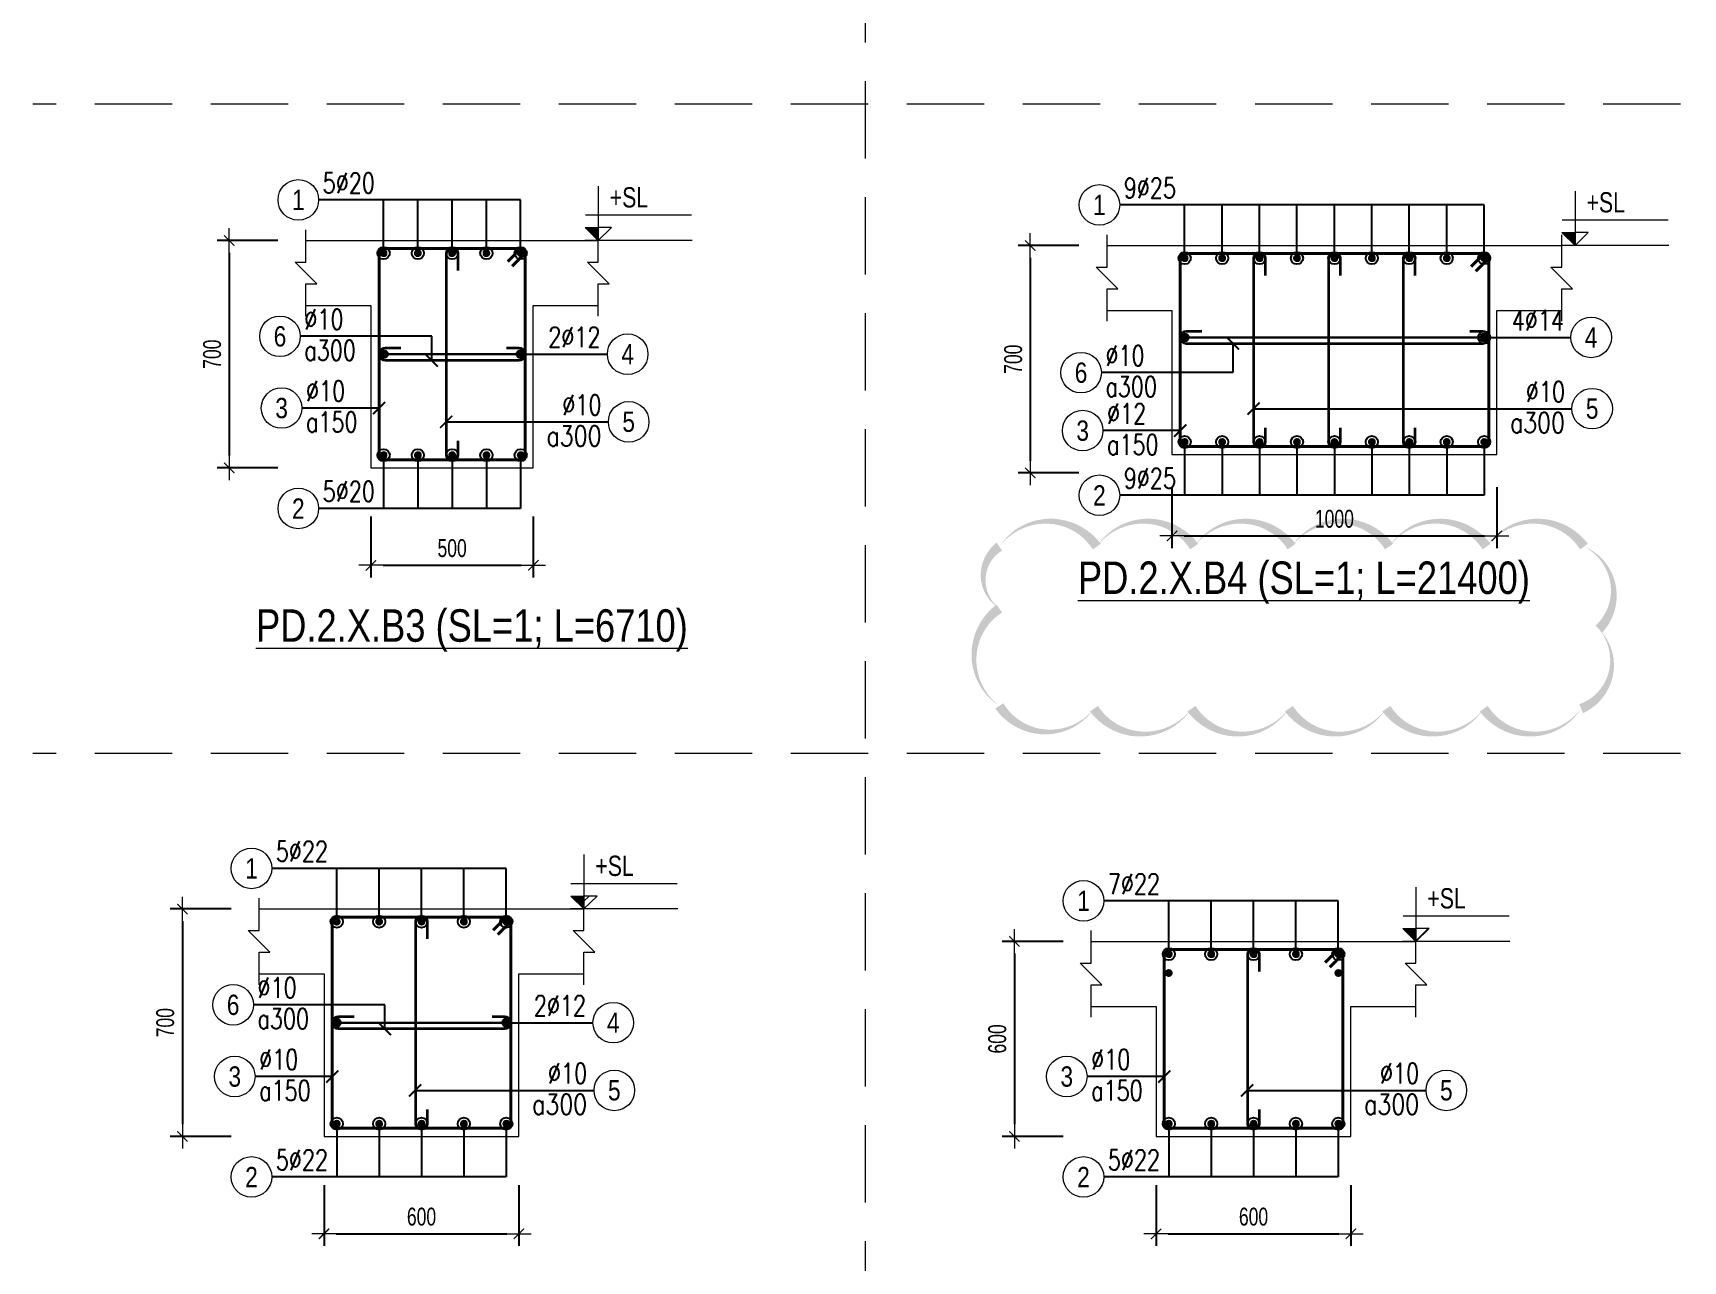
# Model space of a CAD drawing. Header units: millimetres. Extents: x 0 to 264070, y -218202 to 27271.
# Drawn here: x 246139 to 251219, y -173486 to -169704 of the extents above; entities that cross this region are included whole.
import ezdxf
from ezdxf.enums import TextEntityAlignment as Align

# ---------------------------------------------------------------- set-up
doc = ezdxf.new("R2010")
doc.units = ezdxf.units.MM
doc.header["$PDMODE"] = 3
doc.linetypes.add('HIDDEN2', pattern=[4.762499999999999, 3.175, -1.5875])
doc.layers.get('0').update_dxf_attribs({"lineweight": 20})
doc.layers.get('Defpoints').update_dxf_attribs({"color": 151, "lineweight": 9})
doc.layers.add('2020-08-14', color=6, linetype='Continuous', lineweight=20, plot=False)
for name, color, linetype, lineweight in [('NDC_S_ANNO', 7, 'Continuous', 20), ('NDC_S_CONTINUOUS', 3, 'Continuous', 20), ('NDC_S_DIM', 1, 'Continuous', 15), ('NDC_S_HIDDEN', 8, 'HIDDEN2', 13), ('NDC_S_REBAR', 4, 'Continuous', 35), ('NDC_S_STIRRUP', 4, 'Continuous', 40), ('NDC_S_TEXT SYMBOL', 7, 'Continuous', 20), ('NDC_S_THIN LINE', 8, 'Continuous', 9), ('NDC_S_VN TEXT', 7, 'Continuous', 20)]:
    doc.layers.add(name, color=color, linetype=linetype, lineweight=lineweight)
doc.styles.add('ARIAL', font='arial.ttf', dxfattribs={"width": 0.8})
doc.styles.add('NDC_ANNO', font='', dxfattribs={"width": 0.8})
doc.styles.add('NDC_DIM', font='', dxfattribs={"width": 0.75})
doc.styles.add('NDC_EN TXT', font='romans.shx', dxfattribs={"width": 0.8})
doc.styles.get('NDC_ANNO').set_extended_font_data('Dotum')
doc.styles.get('NDC_DIM').set_extended_font_data('Dotum')
doc.dimstyles.new('NDC_dim_25', dxfattribs={"dimscale": 25, "dimtxt": 2.2, "dimasz": 1.5, "dimexe": 1.5, "dimexo": 2.5, "dimgap": 1, "dimtad": 1, "dimdec": 0, "dimzin": 0, "dimdsep": 46, "dimtxsty": 'NDC_DIM', "dimblk": 'DIMMARK', "dimcen": 0.09, "dimdle": 1.2, "dimclrd": 1, "dimclre": 1, "dimclrt": 3, "dimadec": 0, "dimazin": 0, "dimtfac": 1, "dimtdec": 0, "dimtix": 1, "dimtofl": 0, "dimtmove": 0, "dimatfit": 3, "dimfxl": 6, "dimfxlon": 1, "dimtolj": 1, "dimtzin": 0, "dimarcsym": 0})

# ---------------------------------------------------------------- blocks, each defined once
blk = doc.blocks.new('kata_block_THEP')
at = {"layer": 'NDC_S_REBAR', "color": 0}
for p, q in [((-0.5, 0), (0.5, 0)), ((-0.3535533905960619, 0.353553390592424), (0.3535533905960619, -0.353553390592424)), ((0.3535533905960619, 0.353553390592424), (-0.3535533905960619, -0.353553390592424)), ((0, 0.5), (0, -0.5))]:
    blk.add_line(p, q, dxfattribs=at)
at = {"layer": 'NDC_S_REBAR', "color": 0, "const_width": 0.08333333333333334}
blk.add_lwpolyline([(-0.5, -1.818989403545856e-12, 1), (0.5000000000145519, -1.818989403545856e-12, 1), (-0.5, -1.818989403545856e-12, 1)], format="xyb", dxfattribs=at)
blk = doc.blocks.new('DIMMARK')
at = {"layer": 'NDC_S_DIM', "color": 1}
blk.add_line((-1.5, 0), (1, 0), dxfattribs=at)
at = {"layer": 'NDC_S_DIM', "color": 2, "const_width": 0.1}
blk.add_lwpolyline([(-0.4242640687119285, -0.4242640687119285), (0.4242640687119285, 0.4242640687119285)], dxfattribs=at)
blk = doc.blocks.new('*D535')
at = {"layer": 'Defpoints', "color": 0, "transparency": 16777216}
for p in [(247249.4171901359, -170343.3614965153), (246743.4171901359, -171043.3614965153), (247249.4171901359, -171043.3614965153)]:
    blk.add_point(p, dxfattribs=at)
at = {"layer": 'NDC_S_DIM', "color": 1, "lineweight": -2, "transparency": 16777216}
for p, q in [((246893.4171901359, -170343.3614965153), (246705.9171901359, -170343.3614965153)), ((246743.4171901359, -170380.8614965153), (246743.4171901359, -171005.8614965153)), ((246893.4171901359, -171043.3614965153), (246705.9171901359, -171043.3614965153))]:
    blk.add_line(p, q, dxfattribs=at)
at = {"layer": 'NDC_S_DIM', "color": 1, "lineweight": -2, "transparency": 16777216, "xscale": 37.5, "yscale": 37.5, "zscale": 37.5}
for p, rotation in [((246743.4171901359, -170343.3614965153), 90), ((246743.4171901359, -171043.3614965153), 270)]:
    blk.add_blockref('DIMMARK', p, dxfattribs=dict(at, rotation=rotation))
at = {"layer": 'NDC_S_DIM', "color": 3, "transparency": 16777216, "insert": (246690.917190136, -170693.3614965153), "char_height": 55.00000000000001, "attachment_point": 5, "rotation": 90, "style": 'NDC_DIM'}
blk.add_mtext('\\A1;700', dxfattribs=at)
blk = doc.blocks.new('*D536')
at = {"layer": 'Defpoints', "color": 0, "transparency": 16777216}
for p in [(247179.7440655916, -171043.3614965153), (247679.7440655916, -171043.3614965153), (247679.7440655916, -171343.3614965153)]:
    blk.add_point(p, dxfattribs=at)
at = {"layer": 'NDC_S_DIM', "color": 1, "lineweight": -2, "transparency": 16777216}
for p, q in [((247179.7440655916, -171193.3614965153), (247179.7440655916, -171380.8614965153)), ((247679.7440655916, -171193.3614965153), (247679.7440655916, -171380.8614965153)), ((247217.2440655916, -171343.3614965153), (247642.2440655916, -171343.3614965153))]:
    blk.add_line(p, q, dxfattribs=at)
at = {"layer": 'NDC_S_DIM', "color": 1, "lineweight": -2, "transparency": 16777216, "xscale": 37.5, "yscale": 37.5, "zscale": 37.5, "rotation": 180}
blk.add_blockref('DIMMARK', (247179.7440655916, -171343.3614965153), dxfattribs=at)
at = {"layer": 'NDC_S_DIM', "color": 1, "lineweight": -2, "transparency": 16777216, "xscale": 37.5, "yscale": 37.5, "zscale": 37.5}
blk.add_blockref('DIMMARK', (247679.7440655916, -171343.3614965153), dxfattribs=at)
at = {"layer": 'NDC_S_DIM', "color": 3, "transparency": 16777216, "insert": (247429.7440655916, -171290.8614965153), "char_height": 55.00000000000001, "attachment_point": 5, "style": 'NDC_DIM'}
blk.add_mtext('\\A1;500', dxfattribs=at)
blk = doc.blocks.new('kata_block_CT')
at = {"layer": 'NDC_S_ANNO'}
blk.add_hatch(color=3, dxfattribs=at).paths.add_polyline_path([(0, 1.596954857557648), (-1.612010908633238, 1.596954857557648), (0, 0)])
at = {"layer": 'NDC_S_ANNO', "ltscale": 50}
h = blk.add_hatch(dxfattribs=at)
h.set_pattern_fill('ANSI31', color=256, scale=1.406250541793835, style=0)
h.set_pattern_definition([(45.00000000000001, (0, 5.456968210637569e-12), (-3.157122508925224, 3.157122508925225), [])])
h.paths.add_polyline_path([(0, 1.596954857557648), (0, 0), (1.612010908924276, 1.596954857557648)])
for p, q in [((-1.592704896858777, 3.140833880479477), (11.46947077315417, 3.140833880479477)), ((11.56125648126181, 5.456968210637569e-12), (-1.63869572513795, 5.456968210637569e-12))]:
    blk.add_line(p, q, dxfattribs=at)
for points in [[(0, 6.69495074864426), (0, 0)], [(0, 0), (-1.612010908924276, 1.596954857557648), (0, 1.596954857557648)], [(0, 0), (1.612010908924276, 1.596954857557648), (0, 1.596954857557648)]]:
    blk.add_lwpolyline(points, dxfattribs=at)
at = {"layer": 'NDC_S_ANNO', "color": 8, "ltscale": 50}
blk.add_lwpolyline([(0, 0), (-1.612010908633238, 1.596954857557648), (0, 1.596954857557648)], dxfattribs=at)
at = {"layer": 'NDC_S_TEXT SYMBOL', "color": 3, "style": 'NDC_ANNO', "width": 0.8}
blk.add_attdef('CT', (1.409564409346785, 4.068271311703938), '', height=2.5, dxfattribs=at)
blk = doc.blocks.new('kata_block_TD')
at = {"color": 6, "linetype": 'ByBlock', "lineweight": -2, "style": 'ARIAL', "width": 0.8}
blk.add_attdef('SECTDET2', text='', height=5, dxfattribs=at).set_placement((0, 7.970649532882817), align=Align.CENTER)
at = {"color": 0, "linetype": 'ByBlock', "lineweight": -2, "style": 'ARIAL', "width": 0.8}
blk.add_attdef('SECTDET1', text='', height=5, dxfattribs=at).set_placement((0, 1.470649532882817), align=Align.CENTER)
at = {"color": 3, "lineweight": 25, "style": 'ARIAL', "width": 0.8}
blk.add_attdef('SSCALE', text='', height=2.5, dxfattribs=at).set_placement((0, -3.998868953555331), align=Align.CENTER)
blk = doc.blocks.new('*U241')
blk.add_circle((-2.5, 0), 2.5)
at = {"layer": 'NDC_S_VN TEXT', "color": 3, "style": 'NDC_EN TXT', "width": 0.75}
for tag, p in [('DK1', (0.5, 0.8455043070534884)), ('KC1', (0.5, -2.972544307831413))]:
    blk.add_attdef(tag, p, '', height=2.5, dxfattribs=at)
at = {"layer": 'NDC_S_VN TEXT', "color": 7, "style": 'ARIAL', "width": 0.8}
blk.add_attdef('SH2', text='', height=2.5, dxfattribs=at).set_placement((-2.5, 0), align=Align.MIDDLE)
blk = doc.blocks.new('*U321')
blk.add_circle((2.5, 0), 2.5)
at = {"layer": 'NDC_S_VN TEXT', "color": 3, "style": 'NDC_EN TXT'}
for tag, width, p in [('DK2', 0.75, (-0.85, 0.8455043070534884)), ('KC2', 0.8, (-0.85, -2.972544307831413))]:
    blk.add_attdef(tag, text='', height=2.5, dxfattribs=dict(at, width=width)).set_placement(p, align=Align.RIGHT)
at = {"layer": 'NDC_S_VN TEXT', "color": 7, "style": 'ARIAL', "width": 0.8}
blk.add_attdef('SH3', text='', height=2.5, dxfattribs=at).set_placement((2.5, 0), align=Align.MIDDLE)
blk = doc.blocks.new('*U239')
blk.add_circle((2.5, 0), 2.5)
at = {"layer": 'NDC_S_VN TEXT', "color": 3, "style": 'NDC_EN TXT', "width": 0.75}
blk.add_attdef('DK2', text='', height=2.5, dxfattribs=at).set_placement((-0.85, 0.8455043070534884), align=Align.RIGHT)
at = {"layer": 'NDC_S_VN TEXT', "color": 7, "style": 'ARIAL', "width": 0.8}
blk.add_attdef('SH3', text='', height=2.5, dxfattribs=at).set_placement((2.5, 0), align=Align.MIDDLE)
blk = doc.blocks.new('*U240')
blk.add_circle((-2.5, 0), 2.5)
at = {"layer": 'NDC_S_VN TEXT', "color": 3, "style": 'NDC_EN TXT', "width": 0.75}
blk.add_attdef('DK1', (0.5, 0.8455043070534884), '', height=2.5, dxfattribs=at)
at = {"layer": 'NDC_S_VN TEXT', "color": 7, "style": 'ARIAL', "width": 0.8}
blk.add_attdef('SH2', text='', height=2.5, dxfattribs=at).set_placement((-2.5, 0), align=Align.MIDDLE)
blk = doc.blocks.new('*D547')
at = {"layer": 'Defpoints', "color": 0, "transparency": 16777216}
for p in [(247105.1774534733, -172401.6922494019), (246599.1774534733, -173101.6922494019), (247105.1774534733, -173101.6922494019)]:
    blk.add_point(p, dxfattribs=at)
at = {"layer": 'NDC_S_DIM', "color": 1, "lineweight": -2, "transparency": 16777216}
for p, q in [((246749.1774534733, -172401.6922494019), (246561.6774534733, -172401.6922494019)), ((246599.1774534733, -172439.1922494019), (246599.1774534733, -173064.1922494019)), ((246749.1774534733, -173101.6922494019), (246561.6774534733, -173101.6922494019))]:
    blk.add_line(p, q, dxfattribs=at)
at = {"layer": 'NDC_S_DIM', "color": 1, "lineweight": -2, "transparency": 16777216, "xscale": 37.5, "yscale": 37.5, "zscale": 37.5}
for p, rotation in [((246599.1774534733, -172401.6922494019), 90), ((246599.1774534733, -173101.6922494019), 270)]:
    blk.add_blockref('DIMMARK', p, dxfattribs=dict(at, rotation=rotation))
at = {"layer": 'NDC_S_DIM', "color": 3, "transparency": 16777216, "insert": (246546.6774534734, -172751.6922494018), "char_height": 55.00000000000001, "attachment_point": 5, "rotation": 90, "style": 'NDC_DIM'}
blk.add_mtext('\\A1;700', dxfattribs=at)
blk = doc.blocks.new('*D548')
at = {"layer": 'Defpoints', "color": 0, "transparency": 16777216}
for p in [(247035.504328929, -173101.6922494019), (247635.504328929, -173101.6922494019), (247635.504328929, -173401.6922494019)]:
    blk.add_point(p, dxfattribs=at)
at = {"layer": 'NDC_S_DIM', "color": 1, "lineweight": -2, "transparency": 16777216}
for p, q in [((247035.504328929, -173251.6922494019), (247035.504328929, -173439.1922494019)), ((247635.504328929, -173251.6922494019), (247635.504328929, -173439.1922494019)), ((247073.004328929, -173401.6922494019), (247598.004328929, -173401.6922494019))]:
    blk.add_line(p, q, dxfattribs=at)
at = {"layer": 'NDC_S_DIM', "color": 1, "lineweight": -2, "transparency": 16777216, "xscale": 37.5, "yscale": 37.5, "zscale": 37.5, "rotation": 180}
blk.add_blockref('DIMMARK', (247035.504328929, -173401.6922494019), dxfattribs=at)
at = {"layer": 'NDC_S_DIM', "color": 1, "lineweight": -2, "transparency": 16777216, "xscale": 37.5, "yscale": 37.5, "zscale": 37.5}
blk.add_blockref('DIMMARK', (247635.504328929, -173401.6922494019), dxfattribs=at)
at = {"layer": 'NDC_S_DIM', "color": 3, "transparency": 16777216, "insert": (247335.504328929, -173349.1922494019), "char_height": 55.00000000000001, "attachment_point": 5, "style": 'NDC_DIM'}
blk.add_mtext('\\A1;600', dxfattribs=at)
blk = doc.blocks.new('*D549')
at = {"layer": 'Defpoints', "color": 0, "transparency": 16777216}
for p in [(249597.0152662975, -173101.6922494019), (250197.0152662975, -173101.6922494019), (250197.0152662975, -173401.6922494019)]:
    blk.add_point(p, dxfattribs=at)
at = {"layer": 'NDC_S_DIM', "color": 1, "lineweight": -2, "transparency": 16777216}
for p, q in [((249597.0152662975, -173251.6922494019), (249597.0152662975, -173439.1922494019)), ((250197.0152662975, -173251.6922494019), (250197.0152662975, -173439.1922494019)), ((249634.5152662975, -173401.6922494019), (250159.5152662975, -173401.6922494019))]:
    blk.add_line(p, q, dxfattribs=at)
at = {"layer": 'NDC_S_DIM', "color": 1, "lineweight": -2, "transparency": 16777216, "xscale": 37.5, "yscale": 37.5, "zscale": 37.5, "rotation": 180}
blk.add_blockref('DIMMARK', (249597.0152662975, -173401.6922494019), dxfattribs=at)
at = {"layer": 'NDC_S_DIM', "color": 1, "lineweight": -2, "transparency": 16777216, "xscale": 37.5, "yscale": 37.5, "zscale": 37.5}
blk.add_blockref('DIMMARK', (250197.0152662975, -173401.6922494019), dxfattribs=at)
at = {"layer": 'NDC_S_DIM', "color": 3, "transparency": 16777216, "insert": (249897.0152662975, -173349.1922494019), "char_height": 55.00000000000001, "attachment_point": 5, "style": 'NDC_DIM'}
blk.add_mtext('\\A1;600', dxfattribs=at)
blk = doc.blocks.new('*D550')
at = {"layer": 'Defpoints', "color": 0, "transparency": 16777216}
for p in [(249666.6883908418, -172501.6922494019), (249160.6883908418, -173101.6922494019), (249666.6883908418, -173101.6922494019)]:
    blk.add_point(p, dxfattribs=at)
at = {"layer": 'NDC_S_DIM', "color": 1, "lineweight": -2, "transparency": 16777216}
for p, q in [((249310.6883908418, -172501.6922494019), (249123.1883908418, -172501.6922494019)), ((249160.6883908418, -172539.1922494019), (249160.6883908418, -173064.1922494019)), ((249310.6883908418, -173101.6922494019), (249123.1883908418, -173101.6922494019))]:
    blk.add_line(p, q, dxfattribs=at)
at = {"layer": 'NDC_S_DIM', "color": 1, "lineweight": -2, "transparency": 16777216, "xscale": 37.5, "yscale": 37.5, "zscale": 37.5}
for p, rotation in [((249160.6883908418, -172501.6922494019), 90), ((249160.6883908418, -173101.6922494019), 270)]:
    blk.add_blockref('DIMMARK', p, dxfattribs=dict(at, rotation=rotation))
at = {"layer": 'NDC_S_DIM', "color": 3, "transparency": 16777216, "insert": (249108.1883908419, -172801.6922494018), "char_height": 55.00000000000001, "attachment_point": 5, "rotation": 90, "style": 'NDC_DIM'}
blk.add_mtext('\\A1;600', dxfattribs=at)
blk = doc.blocks.new('*D928')
at = {"layer": 'Defpoints', "color": 0, "transparency": 16777216}
for p in [(249715.6535347378, -170358.7665462228), (249209.6535347378, -171058.9589132246), (249715.6535347378, -171058.9589132246)]:
    blk.add_point(p, dxfattribs=at)
at = {"layer": 'NDC_S_DIM', "color": 1, "lineweight": -2, "transparency": 16777216}
for p, q in [((249359.6535347378, -170358.7665462228), (249172.1535347378, -170358.7665462228)), ((249209.6535347378, -170396.2665462228), (249209.6535347378, -171021.4589132246)), ((249359.6535347378, -171058.9589132246), (249172.1535347378, -171058.9589132246))]:
    blk.add_line(p, q, dxfattribs=at)
at = {"layer": 'NDC_S_DIM', "color": 1, "lineweight": -2, "transparency": 16777216, "xscale": 37.5, "yscale": 37.5, "zscale": 37.5}
for p, rotation in [((249209.6535347378, -170358.7665462228), 90), ((249209.6535347378, -171058.9589132246), 270)]:
    blk.add_blockref('DIMMARK', p, dxfattribs=dict(at, rotation=rotation))
at = {"layer": 'NDC_S_DIM', "color": 3, "transparency": 16777216, "insert": (249157.1535347378, -170708.8627297237), "char_height": 55.00000000000001, "attachment_point": 5, "rotation": 90, "style": 'NDC_DIM'}
blk.add_mtext('\\A1;700', dxfattribs=at)
blk = doc.blocks.new('*D933')
at = {"layer": 'Defpoints', "color": 0, "transparency": 16777216}
for p in [(249645.9804101935, -171002.7665462228), (250645.9804101935, -171002.7665462228), (250645.9804101935, -171253.0520840427)]:
    blk.add_point(p, dxfattribs=at)
at = {"layer": 'NDC_S_REBAR', "color": 1, "lineweight": -2, "transparency": 16777216}
for p, q in [((249645.9804101935, -171103.0520840427), (249645.9804101935, -171290.5520840427)), ((250645.9804101935, -171103.0520840427), (250645.9804101935, -171290.5520840427)), ((249683.4804101935, -171253.0520840427), (250608.4804101935, -171253.0520840427))]:
    blk.add_line(p, q, dxfattribs=at)
at = {"layer": 'NDC_S_REBAR', "color": 1, "lineweight": -2, "transparency": 16777216, "xscale": 37.5, "yscale": 37.5, "zscale": 37.5, "rotation": 180}
blk.add_blockref('DIMMARK', (249645.9804101935, -171253.0520840427), dxfattribs=at)
at = {"layer": 'NDC_S_REBAR', "color": 1, "lineweight": -2, "transparency": 16777216, "xscale": 37.5, "yscale": 37.5, "zscale": 37.5}
blk.add_blockref('DIMMARK', (250645.9804101935, -171253.0520840427), dxfattribs=at)
at = {"layer": 'NDC_S_REBAR', "color": 3, "transparency": 16777216, "insert": (250145.9804101935, -171200.5520840427), "char_height": 55.00000000000001, "attachment_point": 5, "style": 'NDC_DIM'}
blk.add_mtext('\\A1;1000', dxfattribs=at)

msp = doc.modelspace()

# ---------------------------------------------------------------- linework, layer by layer
at = {"layer": '2020-08-14'}
msp.add_lwpolyline([(249114.4146683738, -171285.7659884208, 0, 30, -0.52056705), (249414.4146683738, -171285.7659884208, 0, 30, -0.52056705), (249714.4146683738, -171285.7659884208, 0, 30, -0.52056705), (250014.4146683738, -171285.7659884208, 0, 30, -0.52056705), (250314.4146683738, -171285.7659884208, 0, 30, -0.52056705), (250614.4146683738, -171285.7659884208, 0, 30, -0.52056705), (250914.4146683738, -171285.7659884208, 0, 30, -0.52056705), (250960.5314398557, -171539.6492169389, 0, 30, -0.52056705), (250905.8448905115, -171784.9626675947, 0, 30, -0.52056705), (250605.8448905115, -171784.9626675947, 0, 30, -0.52056705), (250305.8448905115, -171784.9626675947, 0, 30, -0.52056705), (250005.8448905115, -171784.9626675947, 0, 30, -0.52056705), (249705.8448905115, -171784.9626675947, 0, 30, -0.52056705), (249405.8448905115, -171784.9626675947, 0, 30, -0.52056705), (249114.4146683738, -171776.3928897324, 0, 30, -0.52056705), (249114.4146683738, -171476.3928897324, 0, 30, -0.52056705)], format="xyseb", close=True, dxfattribs=at)
at = {"layer": 'NDC_S_CONTINUOUS'}
for points in [[(246979.7440655916, -170343.3614965153), (247179.7440655916, -170343.3614965153), (247179.7440655916, -170343.3614965153), (247679.7440655916, -170343.3614965153), (247679.7440655916, -170343.3614965153), (247879.7440655916, -170343.3614965153)], [(249445.9804101935, -170358.7665462228), (249645.9804101935, -170358.7665462228), (249645.9804101935, -170358.7665462228), (250645.9804101935, -170358.7665462228), (250645.9804101935, -170358.7665462228), (250845.9804101935, -170358.7665462228)], [(246979.7440655916, -170543.3614965153), (247179.7440655916, -170543.3614965153), (247179.7440655916, -171043.3614965153), (247679.7440655916, -171043.3614965153), (247679.7440655916, -170543.3614965153), (247879.7440655916, -170543.3614965153)], [(249445.9804101935, -170558.7665462228), (249645.9804101935, -170558.7665462228), (249645.9804101935, -171002.7665462228), (250645.9804101935, -171002.7665462228), (250645.9804101935, -170558.7665462228), (250845.9804101935, -170558.7665462228)], [(246835.504328929, -172401.6922494019), (247035.504328929, -172401.6922494019), (247035.504328929, -172401.6922494019), (247635.504328929, -172401.6922494019), (247635.504328929, -172401.6922494019), (247835.504328929, -172401.6922494019)], [(249397.0152662975, -172501.6922494019), (249597.0152662975, -172501.6922494019), (249597.0152662975, -172501.6922494019), (250197.0152662975, -172501.6922494019), (250197.0152662975, -172501.6922494019), (250397.0152662975, -172501.6922494019)], [(246835.504328929, -172601.6922494019), (247035.504328929, -172601.6922494019), (247035.504328929, -173101.6922494019), (247635.504328929, -173101.6922494019), (247635.504328929, -172601.6922494019), (247835.504328929, -172601.6922494019)], [(249397.0152662975, -172701.6922494019), (249597.0152662975, -172701.6922494019), (249597.0152662975, -173101.6922494019), (250197.0152662975, -173101.6922494019), (250197.0152662975, -172701.6922494019), (250397.0152662975, -172701.6922494019)]]:
    msp.add_lwpolyline(points, dxfattribs=at)
at = {"layer": 'NDC_S_HIDDEN', "ltscale": 75}
for p, q in [((248700.8964243506, -165923.3971106931), (248700.8964243506, -179923.3971106772)), ((264069.962048562, -169923.3971106886), (246139.3854869821, -169923.3971106886)), ((264069.962048562, -171923.3971106863), (246139.3854869821, -171923.3971106863))]:
    msp.add_line(p, q, dxfattribs=at)
at = {"layer": 'NDC_S_REBAR'}
for points in [[(247448.1760655916, -170435.7061864486), (247448.1760655916, -170386.7930166388, 0.9999999999999999), (247411.3120655916, -170386.7930166388), (247411.3120655916, -170999.9294965152, 0.9999999999999999), (247448.1760655916, -170999.9294965152), (247448.1760655916, -170960.6726055064, -0.414213562)], [(249933.9124101935, -170451.1112361562), (249933.9124101935, -170402.1980663463, 0.9999999999999999), (249897.0484101934, -170402.1980663463), (249897.0484101934, -170959.3345462228, 0.9999999999999999), (249933.9124101935, -170959.3345462228), (249933.9124101935, -170920.077655214, -0.414213562)], [(250164.4124101935, -170451.1112361562), (250164.4124101935, -170402.1980663463, 0.9999999999999999), (250127.5484101934, -170402.1980663463), (250127.5484101934, -170959.3345462228, 0.9999999999999999), (250164.4124101935, -170959.3345462228), (250164.4124101935, -170920.077655214, -0.414213562)], [(250394.9124101936, -170451.1112361562), (250394.9124101936, -170402.1980663463, 0.9999999999999999), (250358.0484101936, -170402.1980663463), (250358.0484101936, -170959.3345462228, 0.9999999999999999), (250394.9124101936, -170959.3345462228), (250394.9124101936, -170920.077655214, -0.414213562)], [(249738.3255800034, -170623.3345462228), (249689.4124101935, -170623.3345462228, 0.9999999999999999), (249689.4124101935, -170660.1985462229), (250602.5484101934, -170660.1985462229, 0.9999999999999999), (250602.5484101934, -170623.3345462228), (250563.2915191846, -170623.3345462228, -0.414213562)], [(247272.0892354015, -170674.9294965153), (247223.1760655916, -170674.9294965153, 0.9999999999999999), (247223.1760655916, -170711.7934965153), (247636.3120655916, -170711.7934965153, 0.9999999999999999), (247636.3120655916, -170674.9294965153), (247597.0551745828, -170674.9294965153, -0.414213562)], [(247353.8743710231, -172494.0369393352), (247353.8743710231, -172445.1237695253, 0.9999999999999999), (247317.0103710231, -172445.1237695253), (247317.0103710231, -173058.2602494018, 0.9999999999999999), (247353.8743710231, -173058.2602494018), (247353.8743710231, -173019.003358393, -0.414213562)], [(249915.3853083916, -172594.0369393352), (249915.3853083916, -172545.1237695253, 0.9999999999999999), (249878.5213083916, -172545.1237695253), (249878.5213083916, -173058.2602494018, 0.9999999999999999), (249915.3853083916, -173058.2602494018), (249915.3853083916, -173019.003358393, -0.414213562)], [(247127.8494987389, -172733.2602494019), (247078.936328929, -172733.2602494019, 0.9999999999999999), (247078.936328929, -172770.1242494019), (247592.072328929, -172770.1242494019, 0.9999999999999999), (247592.072328929, -172733.2602494019), (247552.8154379202, -172733.2602494019, -0.414213562)]]:
    msp.add_lwpolyline(points, format="xyb", dxfattribs=at)
at = {"layer": 'NDC_S_STIRRUP'}
for points in [[(247600.7440655916, -170408.3614965153), (247640.7440655916, -170368.3614965153, -0.414213562), (247654.7440655916, -170382.3614965153), (247654.7440655916, -171004.3614965153, -0.414213562), (247640.7440655916, -171018.3614965153), (247218.7440655916, -171018.3614965153, -0.414213562), (247204.7440655916, -171004.3614965153), (247204.7440655916, -170382.3614965153, -0.414213562), (247218.7440655916, -170368.3614965153), (247640.7440655916, -170368.3614965153, -0.414213562), (247654.7440655916, -170382.3614965153), (247614.7440655916, -170422.3614965153)], [(250566.9804101935, -170423.7665462228), (250606.9804101935, -170383.7665462228, -0.414213562), (250620.9804101935, -170397.7665462228), (250620.9804101935, -170963.7665462228, -0.414213562), (250606.9804101935, -170977.7665462228), (249684.9804101935, -170977.7665462228, -0.414213562), (249670.9804101935, -170963.7665462228), (249670.9804101935, -170397.7665462228, -0.414213562), (249684.9804101935, -170383.7665462228), (250606.9804101935, -170383.7665462228, -0.414213562), (250620.9804101935, -170397.7665462228), (250580.9804101935, -170437.7665462228)], [(247556.504328929, -172466.6922494019), (247596.504328929, -172426.6922494019, -0.414213562), (247610.504328929, -172440.6922494019), (247610.504328929, -173062.6922494019, -0.414213562), (247596.504328929, -173076.6922494019), (247074.504328929, -173076.6922494019, -0.414213562), (247060.504328929, -173062.6922494019), (247060.504328929, -172440.6922494019, -0.414213562), (247074.504328929, -172426.6922494019), (247596.504328929, -172426.6922494019, -0.414213562), (247610.504328929, -172440.6922494019), (247570.504328929, -172480.6922494019)], [(250118.0152662975, -172566.6922494019), (250158.0152662975, -172526.6922494019, -0.414213562), (250172.0152662975, -172540.6922494019), (250172.0152662975, -173062.6922494019, -0.414213562), (250158.0152662975, -173076.6922494019), (249636.0152662975, -173076.6922494019, -0.414213562), (249622.0152662975, -173062.6922494019), (249622.0152662975, -172540.6922494019, -0.414213562), (249636.0152662975, -172526.6922494019), (250158.0152662975, -172526.6922494019, -0.414213562), (250172.0152662975, -172540.6922494019), (250132.0152662975, -172580.6922494019)]]:
    msp.add_lwpolyline(points, format="xyb", dxfattribs=at)
at = {"layer": 'NDC_S_THIN LINE'}
for points in [[(246979.7440655916, -170576.6948298486), (246979.7440655916, -170476.6948298486), (247013.077398925, -170476.6948298486), (246946.4107322583, -170410.0281631819), (246979.7440655916, -170410.0281631819), (246979.7440655916, -170310.0281631819)], [(247879.7440655916, -170576.6948298486), (247879.7440655916, -170476.6948298486), (247913.077398925, -170476.6948298486), (247846.4107322583, -170410.0281631819), (247879.7440655916, -170410.0281631819), (247879.7440655916, -170310.0281631819)], [(249445.9804101935, -170592.0998795562), (249445.9804101935, -170492.0998795562), (249479.3137435268, -170492.0998795562), (249412.6470768602, -170425.4332128895), (249445.9804101935, -170425.4332128895), (249445.9804101935, -170325.4332128895)], [(250845.9804101935, -170592.0998795562), (250845.9804101935, -170492.0998795562), (250879.3137435268, -170492.0998795562), (250812.6470768602, -170425.4332128895), (250845.9804101935, -170425.4332128895), (250845.9804101935, -170325.4332128895)], [(246835.504328929, -172635.0255827352), (246835.504328929, -172535.0255827352), (246868.8376622623, -172535.0255827352), (246802.1709955957, -172468.3589160685), (246835.504328929, -172468.3589160685), (246835.504328929, -172368.3589160685)], [(247835.504328929, -172635.0255827352), (247835.504328929, -172535.0255827352), (247868.8376622623, -172535.0255827352), (247802.1709955957, -172468.3589160685), (247835.504328929, -172468.3589160685), (247835.504328929, -172368.3589160685)], [(249397.0152662975, -172735.0255827352), (249397.0152662975, -172635.0255827352), (249430.3485996308, -172635.0255827352), (249363.6819329642, -172568.3589160685), (249397.0152662975, -172568.3589160685), (249397.0152662975, -172468.3589160685)], [(250397.0152662975, -172735.0255827352), (250397.0152662975, -172635.0255827352), (250430.3485996308, -172635.0255827352), (250363.6819329642, -172568.3589160685), (250397.0152662975, -172568.3589160685), (250397.0152662975, -172468.3589160685)]]:
    msp.add_lwpolyline(points, dxfattribs=at)

# ---------------------------------------------------------------- block references
at = {"layer": 'NDC_S_REBAR', "color": 3, "xscale": 22, "yscale": 22, "zscale": 22}
for p in [(247218.7440655916, -170382.3614965153), (247218.7440655916, -170693.3614965153), (247218.7440655916, -171004.3614965153), (247074.504328929, -172440.6922494019), (249636.0152662975, -172540.6922494019), (247074.504328929, -172751.6922494019), (247074.504328929, -173062.6922494019), (249636.0152662975, -173062.6922494019)]:
    msp.add_blockref('kata_block_THEP', p, dxfattribs=at)
at = {"layer": 'NDC_S_REBAR', "xscale": -22, "yscale": 22, "zscale": 22, "rotation": 180}
for p in [(247324.2440655916, -170382.3614965153), (247429.7440655916, -170382.3614965153), (247535.2440655916, -170382.3614965153)]:
    msp.add_blockref('kata_block_THEP', p, dxfattribs=at)
at = {"layer": 'NDC_S_REBAR', "xscale": 22, "yscale": 22, "zscale": 22}
for p in [(247640.7440655916, -170382.3614965153), (249684.9804101935, -170397.7665462228), (249800.2304101935, -170397.7665462228), (249915.4804101935, -170397.7665462228), (250030.7304101935, -170397.7665462228), (250145.9804101935, -170397.7665462228), (250261.2304101935, -170397.7665462228), (250376.4804101935, -170397.7665462228), (250491.7304101935, -170397.7665462228), (250606.9804101935, -170397.7665462228), (249684.9804101935, -170641.7665462228), (250606.9804101935, -170641.7665462228), (247640.7440655916, -170693.3614965153), (249684.9804101935, -170963.7665462228), (249800.2304101935, -170963.7665462228), (249915.4804101935, -170963.7665462228), (250030.7304101935, -170963.7665462228), (250145.9804101935, -170963.7665462228), (250261.2304101935, -170963.7665462228), (250376.4804101935, -170963.7665462228), (250491.7304101935, -170963.7665462228), (250606.9804101935, -170963.7665462228), (247324.2440655916, -171004.3614965153), (247429.7440655916, -171004.3614965153), (247535.2440655916, -171004.3614965153), (247640.7440655916, -171004.3614965153), (247205.004328929, -172440.6922494019), (247335.504328929, -172440.6922494019), (247466.004328929, -172440.6922494019), (247596.504328929, -172440.6922494019), (249766.5152662975, -172540.6922494019), (249897.0152662975, -172540.6922494019), (250027.5152662975, -172540.6922494019), (250158.0152662975, -172540.6922494019), (249636.0152662975, -172598.824469248), (250158.0152662975, -172598.824469248), (247596.504328929, -172751.6922494019), (247205.004328929, -173062.6922494019), (247335.504328929, -173062.6922494019), (247466.004328929, -173062.6922494019), (247596.504328929, -173062.6922494019), (249766.5152662975, -173062.6922494019), (249897.0152662975, -173062.6922494019), (250027.5152662975, -173062.6922494019), (250158.0152662975, -173062.6922494019)]:
    msp.add_blockref('kata_block_THEP', p, dxfattribs=at)
at = {"layer": 'NDC_S_THIN LINE', "xscale": 25, "yscale": 25, "zscale": 25}
for name, p, values in [('*U240', (247018.7440655916, -170218.3614965153), {'SH2': '1', 'DK1': '5%%c20'}), ('*U240', (249484.9804101935, -170233.7665462228), {'SH2': '1', 'DK1': '9%%c25'}), ('*U241', (246962.2440655916, -170638.3614965153), {'SH2': '6', 'DK1': '%%c10', 'KC1': 'a300'}), ('*U239', (250873.870653991, -170641.7665462228), {'SH3': '4', 'DK2': '4%%c14'}), ('*U239', (247907.6343093892, -170693.3614965153), {'SH3': '4', 'DK2': '2%%c12'}), ('*U241', (249428.4804101934, -170750.25791301), {'SH2': '6', 'DK1': '%%c10', 'KC1': 'a300'}), ('*U241', (246967.2440655916, -170859.1821671248), {'SH2': '3', 'DK1': '%%c10', 'KC1': 'a150'}), ('*U321', (250877.0366090577, -170861.2336744022), {'SH3': '5', 'DK2': '%%c10', 'KC2': 'a300'}), ('*U321', (247910.8002644558, -170901.8286246946), {'SH3': '5', 'DK2': '%%c10', 'KC2': 'a300'}), ('*U241', (249433.4804101935, -170928.7326149914), {'SH2': '3', 'DK1': '%%c12', 'KC1': 'a150'}), ('*U240', (247018.7440655916, -171168.3614965153), {'SH2': '2', 'DK1': '5%%c20'}), ('*U240', (249484.9804101935, -171127.7665462228), {'SH2': '2', 'DK1': '9%%c25'}), ('*U240', (246874.504328929, -172276.6922494019), {'SH2': '1', 'DK1': '5%%c22'}), ('*U240', (249436.0152662975, -172376.6922494019), {'SH2': '1', 'DK1': '7%%c22'}), ('*U241', (246818.004328929, -172696.6922494019), {'SH2': '6', 'DK1': '%%c10', 'KC1': 'a300'}), ('*U239', (247863.3945727266, -172751.6922494019), {'SH3': '4', 'DK2': '2%%c12'}), ('*U241', (246823.004328929, -172917.5129200114), {'SH2': '3', 'DK1': '%%c10', 'KC1': 'a150'}), ('*U241', (249384.5152662975, -172917.5129200114), {'SH2': '3', 'DK1': '%%c10', 'KC1': 'a150'}), ('*U321', (247866.5605277932, -172960.1593775812), {'SH3': '5', 'DK2': '%%c10', 'KC2': 'a300'}), ('*U321', (250428.0714651617, -172960.1593775812), {'SH3': '5', 'DK2': '%%c10', 'KC2': 'a300'}), ('*U240', (246874.504328929, -173226.6922494019), {'SH2': '2', 'DK1': '5%%c22'}), ('*U240', (249436.0152662975, -173226.6922494019), {'SH2': '2', 'DK1': '5%%c22'})]:
    msp.add_blockref(name, p, dxfattribs=at).add_auto_attribs(values)
at = {"layer": 'NDC_S_VN TEXT', "xscale": 25, "yscale": 25, "zscale": 25}
for p in [(247879.7440655916, -170343.3614965153), (250886.9478033219, -170358.766546223), (247835.504328929, -172401.6922494019), (250397.0152662975, -172501.6922494019)]:
    msp.add_blockref('kata_block_CT', p, dxfattribs=at).add_auto_attribs({'CT': '+SL'})
at = {"layer": 'NDC_S_VN TEXT'}
ref = msp.add_blockref('kata_block_TD', (250052.129207735, -171461.151499694), dxfattribs=dict(at, xscale=20, yscale=20, zscale=20))
ref.add_attrib('SECTDET1', '%%uPD.2.X.B4 (SL=1; L=21400)', dxfattribs={"layer": '0', "color": 0, "linetype": 'ByBlock', "lineweight": -2, "height": 100, "style": 'ARIAL', "width": 0.8}).set_placement((250052.129207735, -171431.7385090363), align=Align.CENTER)
ref = msp.add_blockref('kata_block_TD', (247490.6182703665, -171608.2671434523), dxfattribs=dict(at, xscale=20, yscale=20, zscale=20))
ref.add_attrib('SECTDET1', '%%uPD.2.X.B3 (SL=1; L=6710)', dxfattribs={"layer": '0', "color": 0, "linetype": 'ByBlock', "lineweight": -2, "height": 100, "style": 'ARIAL', "width": 0.8}).set_placement((247490.6182703665, -171578.8541527946), align=Align.CENTER)

# ---------------------------------------------------------------- dimensions: what is measured, and where the dimension line sits
at = {"layer": 'NDC_S_DIM'}
for base, p1, p2, picture, middle in [((246743.4171901359, -171043.3614965153), (247249.4171901359, -170343.3614965153), (247249.4171901359, -171043.3614965153), '*D535', (246690.917190136, -170693.3614965153)), ((249209.6535347378, -171058.9589132246), (249715.6535347378, -170358.7665462228), (249715.6535347378, -171058.9589132246), '*D928', (249157.1535347378, -170708.8627297237)), ((246599.1774534733, -173101.6922494019), (247105.1774534733, -172401.6922494019), (247105.1774534733, -173101.6922494019), '*D547', (246546.6774534734, -172751.6922494018)), ((249160.6883908418, -173101.6922494019), (249666.6883908418, -172501.6922494019), (249666.6883908418, -173101.6922494019), '*D550', (249108.1883908419, -172801.6922494018))]:
    dim = msp.add_linear_dim(base=base, p1=p1, p2=p2, angle=270, dimstyle='NDC_dim_25', dxfattribs=at)
    dim.commit()
    dim.dimension.update_dxf_attribs({"geometry": picture, "text_midpoint": middle})
for base, p1, p2, picture, middle in [((247679.7440655916, -171343.3614965153), (247179.7440655916, -171043.3614965153), (247679.7440655916, -171043.3614965153), '*D536', (247429.7440655916, -171290.8614965153)), ((247635.504328929, -173401.6922494019), (247035.504328929, -173101.6922494019), (247635.504328929, -173101.6922494019), '*D548', (247335.504328929, -173349.1922494019)), ((250197.0152662975, -173401.6922494019), (249597.0152662975, -173101.6922494019), (250197.0152662975, -173101.6922494019), '*D549', (249897.0152662975, -173349.1922494019))]:
    dim = msp.add_linear_dim(base=base, p1=p1, p2=p2, dimstyle='NDC_dim_25', dxfattribs=at)
    dim.commit()
    dim.dimension.update_dxf_attribs({"geometry": picture, "text_midpoint": middle})
at = {"layer": 'NDC_S_REBAR'}
dim = msp.add_linear_dim(base=(250645.9804101935, -171253.0520840427), p1=(249645.9804101935, -171002.7665462228), p2=(250645.9804101935, -171002.7665462228), dimstyle='NDC_dim_25', dxfattribs=at)
dim.commit()
dim.dimension.update_dxf_attribs({"geometry": '*D933', "text_midpoint": (250145.9804101935, -171200.5520840427)})

# ---------------------------------------------------------------- leaders
at = {"layer": 'NDC_S_THIN LINE'}
for points, override in [([(247640.7440655916, -170382.3614965153), (247640.7440655916, -170218.3614965153), (247018.7440655916, -170218.3614965153)], {"dimldrblk": 'DotBlank'}), ([(247535.2440655918, -170382.3614965153), (247535.2440655918, -170218.3614965153), (247018.7440655916, -170218.3614965153)], {"dimldrblk": 'DotBlank'}), ([(247429.7440655918, -170382.3614965153), (247429.7440655918, -170218.3614965153), (247018.7440655916, -170218.3614965153)], {"dimldrblk": 'DotBlank'}), ([(247324.2440655916, -170382.3614965153), (247324.2440655916, -170218.3614965153), (247018.7440655916, -170218.3614965153)], {"dimldrblk": 'DotBlank'}), ([(247218.7440655916, -170382.3614965153), (247218.7440655916, -170218.3614965153), (247018.7440655916, -170218.3614965153)], {"dimldrblk": 'DotBlank'}), ([(249684.9804101935, -170397.7665462228), (249684.9804101935, -170233.7665462228), (249484.9804101935, -170233.7665462228)], {"dimldrblk": 'DotBlank'}), ([(249800.2304101935, -170397.7665462228), (249800.2304101935, -170233.7665462228), (249484.9804101935, -170233.7665462228)], {"dimldrblk": 'DotBlank'}), ([(250606.9804101935, -170397.7665462228), (250606.9804101935, -170233.7665462228), (249484.9804101935, -170233.7665462228)], {"dimldrblk": 'DotBlank'}), ([(249915.4804101933, -170397.7665462228), (249915.4804101933, -170233.7665462228), (249600.2304101933, -170233.7665462228)], {"dimldrblk": 'DotBlank'}), ([(250030.7304101933, -170397.7665462228), (250030.7304101933, -170233.7665462228), (249715.4804101933, -170233.7665462228)], {"dimldrblk": 'DotBlank'}), ([(250145.9804101933, -170397.7665462228), (250145.9804101933, -170233.7665462228), (249830.7304101933, -170233.7665462228)], {"dimldrblk": 'DotBlank'}), ([(250261.2304101933, -170397.7665462228), (250261.2304101933, -170233.7665462228), (249945.9804101933, -170233.7665462228)], {"dimldrblk": 'DotBlank'}), ([(250376.4804101933, -170397.7665462228), (250376.4804101933, -170233.7665462228), (250061.2304101933, -170233.7665462228)], {"dimldrblk": 'DotBlank'}), ([(250491.7304101933, -170397.7665462228), (250491.7304101933, -170233.7665462228), (250176.4804101933, -170233.7665462228)], {"dimldrblk": 'DotBlank'}), ([(249684.9804101935, -170641.7665462228), (250612.9804101935, -170641.7665462228)], {"dimasz": 1, "dimldrblk": 'DotBlank'}), ([(250606.9804101935, -170641.7665462228), (249684.9804101935, -170641.7665462228)], {"dimasz": 1, "dimldrblk": 'DotBlank'}), ([(250606.9804101936, -170641.7665462229), (250788.7998726228, -170641.7665462228), (250873.870653991, -170641.7665462228)], {"dimldrblk": 'DotBlank'}), ([(247367.077398925, -170713.3614965153), (247367.077398925, -170638.3614965153), (246962.2440655916, -170638.3614965153)], {"dimldrblk": 'ArchTick'}), ([(247218.7440655916, -170693.3614965153), (247646.7440655916, -170693.3614965153)], {"dimasz": 1, "dimldrblk": 'DotBlank'}), ([(247640.7440655916, -170693.3614965153), (247218.7440655916, -170693.3614965153)], {"dimasz": 1, "dimldrblk": 'DotBlank'}), ([(249833.3137435266, -170660.1985462229), (249833.3137435267, -170750.25791301), (249428.4804101934, -170750.25791301)], {"dimldrblk": 'ArchTick'}), ([(247640.7440655916, -170693.3614965153), (247907.6343093892, -170693.3614965153)], {"dimldrblk": 'DotSmall'}), ([(247204.7440655916, -170859.1821671248), (246967.2440655916, -170859.1821671248)], {"dimldrblk": 'ArchTick'}), ([(247411.3120655916, -170901.8286246946), (247910.8002644558, -170901.8286246946)], {"dimldrblk": 'ArchTick'}), ([(249897.0484101934, -170861.2336744022), (250877.0366090577, -170861.2336744022)], {"dimldrblk": 'ArchTick'}), ([(249670.9804101935, -170928.7326149914), (249433.4804101935, -170928.7326149914)], {"dimldrblk": 'ArchTick'}), ([(247640.7440655916, -171004.3614965153), (247640.7440655916, -171168.3614965153), (247018.7440655916, -171168.3614965153)], {"dimldrblk": 'DotBlank'}), ([(247535.2440655916, -171004.3614965153), (247535.2440655916, -171168.3614965153), (247018.7440655916, -171168.3614965153)], {"dimldrblk": 'DotBlank'}), ([(247429.7440655916, -171004.3614965153), (247429.7440655916, -171168.3614965153), (247018.7440655916, -171168.3614965153)], {"dimldrblk": 'DotBlank'}), ([(247324.2440655916, -171004.3614965153), (247324.2440655916, -171168.3614965153), (247018.7440655916, -171168.3614965153)], {"dimldrblk": 'DotBlank'}), ([(247218.7440655916, -171004.3614965153), (247218.7440655916, -171168.3614965153), (247018.7440655916, -171168.3614965153)], {"dimldrblk": 'DotBlank'}), ([(249684.9804101935, -170963.7665462228), (249684.9804101935, -171127.7665462228), (249484.9804101935, -171127.7665462228)], {"dimldrblk": 'DotBlank'}), ([(249800.2304101935, -170963.7665462228), (249800.2304101935, -171127.7665462228), (249484.9804101935, -171127.7665462228)], {"dimldrblk": 'DotBlank'}), ([(250606.9804101935, -170963.7665462228), (250606.9804101935, -171127.7665462228), (249484.9804101935, -171127.7665462228)], {"dimldrblk": 'DotBlank'}), ([(249915.4804101933, -170963.7665462228), (249915.4804101933, -171127.7665462228), (249600.2304101933, -171127.7665462228)], {"dimldrblk": 'DotBlank'}), ([(250030.7304101933, -170963.7665462228), (250030.7304101933, -171127.7665462228), (249715.4804101933, -171127.7665462228)], {"dimldrblk": 'DotBlank'}), ([(250145.9804101933, -170963.7665462228), (250145.9804101933, -171127.7665462228), (249830.7304101933, -171127.7665462228)], {"dimldrblk": 'DotBlank'}), ([(250261.2304101933, -170963.7665462228), (250261.2304101933, -171127.7665462228), (249945.9804101933, -171127.7665462228)], {"dimldrblk": 'DotBlank'}), ([(250376.4804101933, -170963.7665462228), (250376.4804101933, -171127.7665462228), (250061.2304101933, -171127.7665462228)], {"dimldrblk": 'DotBlank'}), ([(250491.7304101933, -170963.7665462228), (250491.7304101933, -171127.7665462228), (250176.4804101933, -171127.7665462228)], {"dimldrblk": 'DotBlank'}), ([(247596.504328929, -172440.6922494019), (247596.504328929, -172276.6922494019), (246874.504328929, -172276.6922494019)], {"dimldrblk": 'DotBlank'}), ([(247466.004328929, -172440.6922494019), (247466.004328929, -172276.6922494019), (246874.504328929, -172276.6922494019)], {"dimldrblk": 'DotBlank'}), ([(247335.504328929, -172440.6922494019), (247335.504328929, -172276.6922494019), (246874.504328929, -172276.6922494019)], {"dimldrblk": 'DotBlank'}), ([(247205.004328929, -172440.6922494019), (247205.004328929, -172276.6922494019), (246874.504328929, -172276.6922494019)], {"dimldrblk": 'DotBlank'}), ([(247074.504328929, -172440.6922494019), (247074.504328929, -172276.6922494019), (246874.504328929, -172276.6922494019)], {"dimldrblk": 'DotBlank'}), ([(249636.0152662975, -172540.6922494019), (249636.0152662975, -172376.6922494019), (249436.0152662975, -172376.6922494019)], {"dimldrblk": 'DotBlank'}), ([(249766.5152662975, -172540.6922494019), (249766.5152662975, -172376.6922494019), (249436.0152662975, -172376.6922494019)], {"dimldrblk": 'DotBlank'}), ([(249897.0152662975, -172540.6922494019), (249897.0152662975, -172376.6922494019), (249436.0152662975, -172376.6922494019)], {"dimldrblk": 'DotBlank'}), ([(250027.5152662975, -172540.6922494019), (250027.5152662975, -172376.6922494019), (249436.0152662975, -172376.6922494019)], {"dimldrblk": 'DotBlank'}), ([(250158.0152662975, -172540.6922494019), (250158.0152662975, -172376.6922494019), (249436.0152662975, -172376.6922494019)], {"dimldrblk": 'DotBlank'}), ([(247222.8376622623, -172771.6922494019), (247222.8376622623, -172696.6922494019), (246818.004328929, -172696.6922494019)], {"dimldrblk": 'ArchTick'}), ([(247074.504328929, -172751.6922494019), (247602.504328929, -172751.6922494019)], {"dimasz": 1, "dimldrblk": 'DotBlank'}), ([(247596.504328929, -172751.6922494019), (247074.504328929, -172751.6922494019)], {"dimasz": 1, "dimldrblk": 'DotBlank'}), ([(247596.504328929, -172751.6922494019), (247863.3945727266, -172751.6922494019)], {"dimldrblk": 'DotSmall'}), ([(247060.504328929, -172917.5129200114), (246823.004328929, -172917.5129200114)], {"dimldrblk": 'ArchTick'}), ([(249622.0152662975, -172917.5129200114), (249384.5152662975, -172917.5129200114)], {"dimldrblk": 'ArchTick'}), ([(247315.5043289291, -172960.1593775812), (247866.5605277932, -172960.1593775812)], {"dimldrblk": 'ArchTick'}), ([(249877.0152662976, -172960.1593775812), (250428.0714651617, -172960.1593775812)], {"dimldrblk": 'ArchTick'}), ([(247596.504328929, -173062.6922494019), (247596.504328929, -173226.6922494019), (246874.504328929, -173226.6922494019)], {"dimldrblk": 'DotBlank'}), ([(247466.004328929, -173062.6922494019), (247466.004328929, -173226.6922494019), (246874.504328929, -173226.6922494019)], {"dimldrblk": 'DotBlank'}), ([(247335.504328929, -173062.6922494019), (247335.504328929, -173226.6922494019), (246874.504328929, -173226.6922494019)], {"dimldrblk": 'DotBlank'}), ([(247205.004328929, -173062.6922494019), (247205.004328929, -173226.6922494019), (246874.504328929, -173226.6922494019)], {"dimldrblk": 'DotBlank'}), ([(247074.504328929, -173062.6922494019), (247074.504328929, -173226.6922494019), (246874.504328929, -173226.6922494019)], {"dimldrblk": 'DotBlank'}), ([(249636.0152662975, -173062.6922494019), (249636.0152662975, -173226.6922494019), (249436.0152662975, -173226.6922494019)], {"dimldrblk": 'DotBlank'}), ([(249766.5152662975, -173062.6922494019), (249766.5152662975, -173226.6922494019), (249436.0152662975, -173226.6922494019)], {"dimldrblk": 'DotBlank'}), ([(249897.0152662975, -173062.6922494019), (249897.0152662975, -173226.6922494019), (249436.0152662975, -173226.6922494019)], {"dimldrblk": 'DotBlank'}), ([(250027.5152662975, -173062.6922494019), (250027.5152662975, -173226.6922494019), (249436.0152662975, -173226.6922494019)], {"dimldrblk": 'DotBlank'}), ([(250158.0152662975, -173062.6922494019), (250158.0152662975, -173226.6922494019), (249436.0152662975, -173226.6922494019)], {"dimldrblk": 'DotBlank'})]:
    msp.add_leader(points, dimstyle='NDC_dim_25', override=override, dxfattribs=at)

doc.saveas('drawing.dxf')
